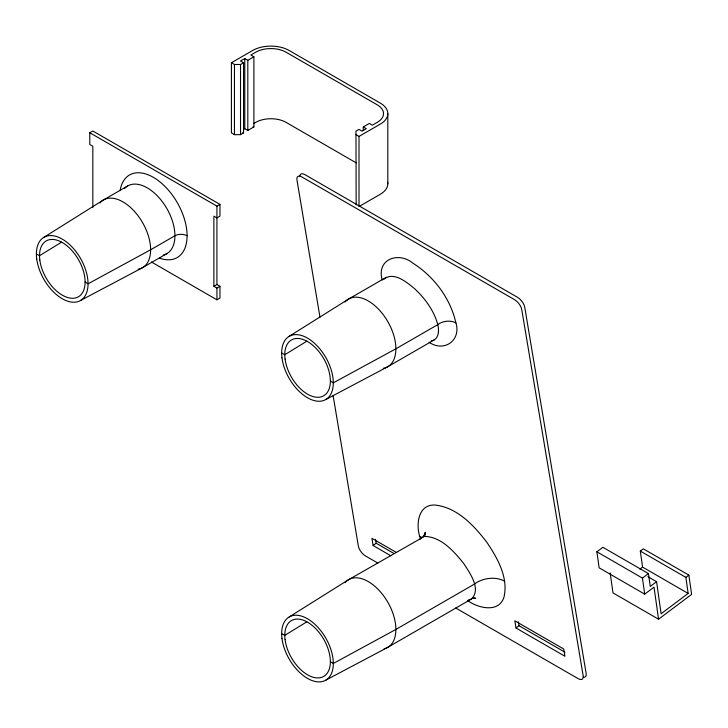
<?xml version="1.0" encoding="UTF-8"?>
<svg xmlns="http://www.w3.org/2000/svg" width="728" height="728" viewBox="0 0 728 728"><rect width="100%" height="100%" fill="white"/><g stroke="black" fill="none" stroke-linecap="round" stroke-linejoin="round"><path stroke-width="1.09" d="M424.834 534.525L424.979 532.76L424.433 536.4L348.694 579.625L289.225 616.935M419.574 539.585L421.94 537.337M422.449 537.337L424.879 534.343L423.978 535.881L425.607 532.295L424.433 536.4C441.386 536.736 453.981 551.469 463.863 563.69C469.806 573.127 481.526 588.907 471.498 599.008L387.787 647.338L325.744 680.189M383.884 279.252C393.721 270.989 407.089 282.546 414.651 288.725C424.597 298.016 433.069 309.4 437.173 322.495C439.412 328.765 439.685 339.603 431.194 340.941M390.736 555.71L373.127 545.545L376.121 543.206L375.466 539.312M516.034 628.037L514.814 620.784L563.727 649.021L564.946 656.274L516.034 628.037L519.028 625.707L518.372 621.785M656.574 581.681L661.106 613.74L688.142 593.42L642.578 567.112L640.303 551.078L643.306 548.821L688.879 575.129L691.6 594.366L658.558 619.21L654.017 587.141L644.708 594.139L599.144 567.831L596.869 551.797L602.875 547.283L648.448 573.591L650.259 586.422L656.574 581.681L647.847 576.64M639.866 569.141L642.578 567.112M644.708 594.139L642.442 578.105L648.448 573.591M688.142 593.42L685.876 577.386L688.879 575.129M43.962 237.273L103.431 199.963L127.737 185.931M289.225 336.309L348.694 298.99L386.386 277.25M61.598 242.16L39.53 255.692L36.4 253.99M306.888 341.177L284.784 354.718L281.663 353.025M306.852 621.821L284.784 635.353L281.663 633.651M92.829 207.362L92.829 146.255L89.79 144.508L89.79 132.751L92.829 131.004L219.965 204.404L219.965 216.152L216.926 217.899L213.886 216.152L213.886 286.304L216.926 288.061L219.965 286.304L219.965 298.052L216.926 299.809L151.406 261.98M243.452 129.457L244.781 128.692L247.811 130.448L253.89 126.936L253.89 56.775L247.811 60.288L244.781 58.531L240.522 60.988L243.561 62.745L243.561 132.896L240.522 134.653L234.452 134.653L231.413 132.896L231.413 62.745L252.68 50.469A25.78 14.879 0 0 1 289.134 50.469L380.271 103.085A25.78 14.879 0 0 1 380.271 124.133L359.004 136.409L355.965 134.653M231.413 62.745L234.452 64.492L240.522 64.492L243.561 62.745M253.59 123.605L255.71 122.377A21.485 12.403 0 0 1 286.095 122.377L356.347 162.936M89.79 132.751L216.926 206.151L219.965 204.404M363.254 130.33L363.254 126.936L369.333 123.423L372.372 125.18L377.231 122.377A21.485 12.403 0 0 0 377.231 104.832L286.095 52.216A21.485 12.403 0 0 0 255.71 52.216L250.851 55.028L253.89 56.775M166.83 253.644L142.524 267.676L80.48 300.528M213.886 286.304L216.926 284.557L219.965 286.304M434.452 339.767L387.787 366.712L325.744 399.554M471.498 599.008L468.404 599.927M472.445 598.17L475.666 598.216L473.373 598.043M429.074 342.26C444.681 352.862 461.807 339.749 455.655 321.931C450.031 297.816 433.77 276.449 413.013 263.227C398.534 251.215 376.158 259.177 382.227 279.98M363.254 126.936L366.293 128.692L362.044 131.149L359.004 129.393L355.965 131.149L356.156 204.923M253.135 126.499L253.89 126.936M242.806 132.46L243.561 132.896M640.303 551.078L685.876 577.386M596.869 551.797L642.442 578.105M658.558 619.21L612.985 592.901L610.173 573M396.378 552.461L371.926 538.338L373.127 545.545M376.121 543.206L393.73 553.371M519.028 625.707L565.001 652.243M377.832 563.072L365.492 555.946A8.59 4.022 52 0 1 358.358 546.136L333.133 395.677M455.683 607.989L578.15 678.651A8.59 4.022 52 0 0 583.164 675.857L521.739 309.509A8.59 4.022 52 0 0 514.605 299.699L301.956 176.995A8.59 4.022 52 0 0 296.933 179.789L319.974 317.171M467.531 600.527C477.841 607.998 498.462 613.367 503.894 597.506C508.736 577.559 497.37 557.848 486.55 541.887C473.664 525.179 456.893 507.216 434.698 505.023C417.317 504.431 415.597 526.426 420.466 538.647M330.357 381.035L333.306 382.837L395.886 348.812L437.737 324.652A12.886 8.618 -9.5 0 1 455.828 322.904M85.103 282L88.043 283.811L150.623 249.786L174.929 235.754A8.59 4.96 0 0 1 187.078 235.754M330.357 661.661L333.306 663.472L395.886 629.447L474.41 584.102A21.485 14.369 -9.5 0 1 504.559 581.19M387.815 113.604L387.815 183.765M359.004 136.409L359.004 206.561L380.271 194.285A25.78 14.879 0 0 0 387.678 182.227M247.811 60.288L247.811 130.448M244.781 58.531L244.781 128.692M240.522 64.492L240.522 134.653M234.452 64.492L234.452 134.653M216.926 206.151L216.926 284.557M216.926 288.061L216.926 299.809M99.845 202.994A39.094 22.568 60 0 1 142.524 222.531A39.094 22.568 60 0 1 138.111 269.278M124.679 188.361A39.094 22.568 60 0 1 166.83 208.508A39.094 22.568 60 0 1 163.199 255.082M120.202 190.054A47.684 27.537 60 0 1 155.419 178.606A47.684 27.537 60 0 1 187.014 233.342A47.684 27.537 60 0 1 159.496 258.112M345.099 302.029A39.094 22.568 60 0 1 387.787 321.567A39.094 22.568 60 0 1 383.365 368.304M345.099 582.655A39.094 22.568 60 0 1 387.451 601.619A39.094 22.568 60 0 1 384.156 648.775M419.865 536.4A21.485 13.068 -14 0 1 421.13 537.082M299.872 175.858A8.59 4.022 52 0 1 304.95 174.656L517.599 297.37A8.59 4.022 52 0 1 524.733 307.171L586.158 673.518A8.59 4.022 52 0 1 583.301 677.167M36.719 258.877A36.518 21.085 60 0 0 78.497 301.447A36.518 21.085 60 0 0 71.444 246.373A36.518 21.085 60 0 0 36.719 258.877M39.812 260.005A32.223 18.6 60 0 0 76.677 297.57A32.223 18.6 60 0 0 70.452 248.976A32.223 18.6 60 0 0 39.812 260.005M281.982 357.912A36.518 21.085 60 0 0 323.76 400.473A36.518 21.085 60 0 0 316.707 345.409A36.518 21.085 60 0 0 281.982 357.912M281.982 638.538A36.518 21.085 60 0 0 323.76 681.108A36.518 21.085 60 0 0 316.707 626.035A36.518 21.085 60 0 0 281.982 638.538M285.076 359.031A32.223 18.6 60 0 0 321.94 396.596A32.223 18.6 60 0 0 315.715 348.002A32.223 18.6 60 0 0 285.076 359.031M285.076 639.666A32.223 18.6 60 0 0 321.94 677.231A32.223 18.6 60 0 0 315.715 628.628A32.223 18.6 60 0 0 285.076 639.666"/></g></svg>
